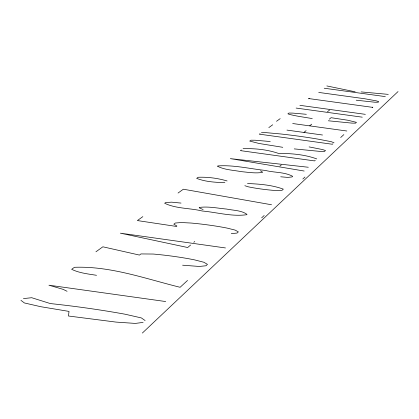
<?xml version="1.0" encoding="UTF-8"?>
<svg xmlns="http://www.w3.org/2000/svg" width="419" height="419" viewBox="0 0 419 419"><rect width="100%" height="100%" fill="white"/><g stroke="black" fill="none" stroke-linecap="round" stroke-linejoin="round"><path stroke-width="0.63" d="M142.35 333.058L398.05 91.562M302.848 179.013L304.974 177.022M261.66 217.849L264.195 215.471M187.534 280.442L180.123 287.287C145.498 278.761 110.647 265.96 74.441 267.301L71.649 269.317C79.38 273.088 88.126 273.937 96.522 275.304M340.678 137.521L343.858 134.604M372.25 107.589L372.8 107.091M332.943 143.775L332.403 144.267L259.461 134.174L260.115 133.698M315.25 160.278L314.559 160.912L240.422 150.625L241.26 150.012M190.608 245.031L187.691 247.519L120.321 233.158L225.474 247.954M193.788 242.318L194.762 241.485M279.892 166.149L281.269 164.986M329.313 119.164L331.078 117.697L347.718 120.222L356.449 122.348L355.569 123.149L351.944 123.118L328.292 120.782M304 132.341L306.095 130.644M309.725 125.773L311.705 124.181M327.459 111.747L329.58 110.045M95.93 251.798L102.859 246.801L139.464 255.077L140.915 253.93L153.286 254.045A47.342 5.353 7.4 0 1 194.505 259.859L203.912 262.268L207.457 264.373L205.959 265.761L199.339 266.458L182.6 265.201M178.054 193.044L183.354 189.215L271.522 204.76M268.815 127.591L272.711 124.778M308.536 98.826L309.201 98.345M142.853 216.633L137.374 220.567L176.708 226.485L176.849 225.951L173.812 224.181L175.289 223.028L181.27 222.536L191.064 223.039A39.454 4.117 7.4 0 1 227.04 228.083L235.132 230.094L238.343 231.88L237.06 233.064L231.267 233.603M276.503 121.295L280.175 118.645M143.109 322.405L135.332 323.416L116.011 322.091L68.449 316.005L69.035 311.411L40.68 306.687L24.412 302.958L20.95 300.365M23.427 298.6L31.697 297.71L50.327 303.571A140.962 18.446 7.2 0 1 124.998 314.198L141.35 317.921L145.115 320.545M243.072 148.693C254.893 148.342 267.249 149.525 278.415 153.391C291.226 153.391 304.697 154.475 316.743 158.911M224.888 182.663C215.46 182.37 205.457 181.856 196.652 178.363L198.15 177.279C207.84 176.886 217.817 178.227 227.088 180.956M261.435 132.744L265.751 132.624L280.442 133.944A51.354 4.132 7.5 0 1 318.094 139.15L331.303 141.69L334.022 142.785M247.493 183.527C259.513 184.014 272.036 184.962 283.328 189.152L282.107 190.273L277.556 190.603L273.68 190.367A22.113 2.048 7.5 0 1 248.362 186.837L244.843 185.711M280.683 176.781L287.738 177.41L292.012 176.933L292.687 176.326C284.47 171.858 274.298 172.759 265.4 170.439C249.624 168.752 233.823 164.856 217.885 165.919L217.466 166.223C224.736 169.999 233.325 170.109 241.26 171.649C248.184 172.256 255.208 173.534 262.147 172.439L262.524 172.13L260.518 170.805M361.131 91.908L388.293 94.375M181.024 203.084L171.523 202.157L165.605 202.571L164.657 203.257C176.205 208.84 189.901 207.976 202.204 210.998C216.916 212.328 231.786 216.78 246.608 214.732L247.016 214.366C241.25 210.233 233.43 210.49 226.653 209.065C217.597 208.243 208.453 206.227 199.344 207.436L199.187 207.819L203.147 209.584M306.341 114.293L292.745 113.099L288.963 113.041L287.89 113.816A24.459 1.817 7.5 0 0 302.843 117.037L312.265 118.572M270.25 141.522L255.181 140.229L250.971 140.192L249.719 141.098L259.23 143.508L282.783 147.31M308.3 167.254L230.319 158.623L304.178 171.036M294.253 148.897L320.446 151.442L324.484 151.453L325.505 150.515L322.53 149.557L309.112 146.907M324.227 88.226L385.339 96.611M318.712 92.426L364.698 98.743L376.178 100.838A21.254 1.461 7.6 0 1 374.665 102.205L356.208 100.193M308.871 98.585L372.528 107.343M299.904 105.331L365.347 114.345M296.128 108.065L362.262 117.173M292.687 123.526L346.838 131.006M286.942 130.094L322.515 135.012M165.709 301.549L48.897 285.192L63.086 289.34L67.071 291.289M326.841 85.942L355.134 91.798"/></g></svg>
